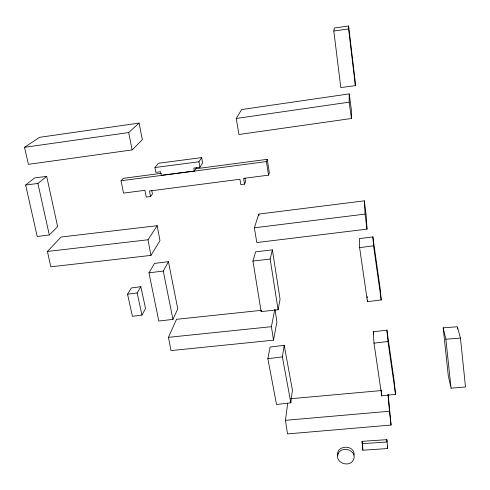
<?xml version="1.0" encoding="UTF-8"?>
<svg xmlns="http://www.w3.org/2000/svg" width="490" height="490" viewBox="0 0 490 490"><rect width="100%" height="100%" fill="white"/><g stroke="black" fill="none" stroke-linecap="round" stroke-linejoin="round"><path stroke-width="0.73" d="M351.428 118.494L349.186 102.153L349.192 93.89L241.631 109.552L236.217 118.476L238.955 134.493L351.428 118.494L351.324 109.484L349.192 93.89M355.33 85.67L348.604 28.947L348.629 26.007L334.29 27.997L333.819 30.993L340.795 87.563L355.33 85.67L355.152 81.083L348.629 26.007M290.846 402.805L292.42 390.138L284.212 345.291L270.076 347.067L267.858 358.686L276.525 404.489L290.846 402.805L282.381 356.885L284.212 345.291M388.184 394.419L391.075 425.063L287.532 433.913L285.443 420.322L287.661 403.368M261.286 310.354L176.516 319.309L168.48 337.328L171.004 350.589L273.518 340.17L276.917 321.857L275.025 309.631M278.1 309.76L280.072 299.298L272.391 249.851L255.645 251.811L252.944 261.041L261.133 311.591L278.1 309.76L270.161 259.045L272.391 249.851M273.518 340.17L271.399 326.689L274.761 309.656M261.133 311.591L261.458 310.188M254.371 227.801L258.775 214.081L364.309 200.833L366.189 215.226L367.016 229.142L256.809 242.55L254.371 227.801L365.044 214.099L364.309 200.833M161.137 173.344L123.247 178.348L121.042 180.749L123.529 193.103L144.936 190.316L146.222 197.066L150.534 196.508L149.481 191.002L239.941 179.267L240.817 184.62L244.535 184.136L243.591 178.385L268.551 175.157L269.341 172.774L267.24 159.336L196 168.744M268.551 175.157L266.419 161.596L267.24 159.336M244.535 184.136L245.557 181.68L244.976 178.115M172.939 319.394L177.76 308.81L168.431 261.672L154.509 263.412L148.966 272.838L158.791 321.036L172.939 319.394L163.274 271.068L168.431 261.672M141.971 315.095L145.542 308.498L140.838 286.699L131.381 287.942L127.541 294.214L132.435 316.295L141.971 315.095L137.157 292.959L140.838 286.699M150.938 255.406L159.973 240.676L157.204 225.7L61.06 237.031L47.426 251.456L50.819 266.817L150.938 255.406L147.998 239.775L157.204 225.7M194.328 171.053L193.82 168.07L199.908 167.28L202.621 163.005L201.684 157.596L158.454 163.262L154.938 167.519L155.851 172.345L160.628 171.733L161.29 175.334L194.328 171.053L196.735 167.335M199.908 167.28L198.952 161.774L201.684 157.596M150.534 196.508L152.451 193.96L151.796 190.549M49.319 235.01L57.642 226.607L46.679 176.382L34.747 177.901L25.652 185.012L37.215 236.462L49.319 235.01L37.908 183.462L46.679 176.382M132.147 149.909L142.345 139.681L139.099 123.082L39.61 137.316L24.5 147.331L28.438 164.346L132.147 149.909L128.686 132.545L139.099 123.082M236.217 118.476L349.186 102.153M24.5 147.331L128.686 132.545M333.819 30.993L348.604 28.947M154.938 167.519L198.952 161.774M121.042 180.749L266.419 161.596M372.878 236.884L359.323 238.655L359.611 247.634L367.451 301.644L381.202 299.96L380.307 289.639L372.878 236.884L373.57 245.827L381.202 299.96M127.541 294.214L137.157 292.959M359.611 247.634L373.57 245.827M25.652 185.012L37.908 183.462M148.966 272.838L163.274 271.068M267.858 358.686L282.381 356.885M373.313 331.785L386.904 330.15L394.291 381.741L395.546 394.34L381.753 395.865L373.993 343.159L373.313 331.785L373.643 334.058M373.993 343.159L387.976 341.493L386.904 330.15M47.426 251.456L147.998 239.775M252.944 261.041L270.161 259.045M168.48 337.328L271.399 326.689M290.515 398.738L381.588 390.536M285.443 420.322L389.434 411.245L391.075 425.063M451.063 388.178L465.5 386.971L460.453 338.112L457.348 326.769L443.18 327.841L448.27 375.652L451.063 388.178L445.869 339.196L443.18 327.841M445.869 339.196L460.453 338.112M362.073 441.343L386.861 439.659L387.688 448.54L362.851 450.206L362.073 441.343L362.392 444.234M362.128 443.671L387.033 441.992L386.861 439.659M258.775 214.081L259.014 215.569M387.976 341.493L395.546 394.34M365.044 214.099L367.016 229.142M362.551 445.68L362.851 450.206M457.427 327.528L457.587 329.041M337.824 455.902C335.295 444.883 354.809 444.118 354.123 455.02M388.037 394.548L389.434 411.245M387.51 446.182L387.688 448.54M381.336 389.93L381.49 392.153M381.594 393.642L381.753 395.865M367.2 296.475L367.273 297.951M367.384 300.168L367.451 301.644M338.131 453.746C334.339 462.903 349.744 468.146 353.553 459.632C357.382 450.457 341.916 445.183 338.131 453.746"/></g></svg>
